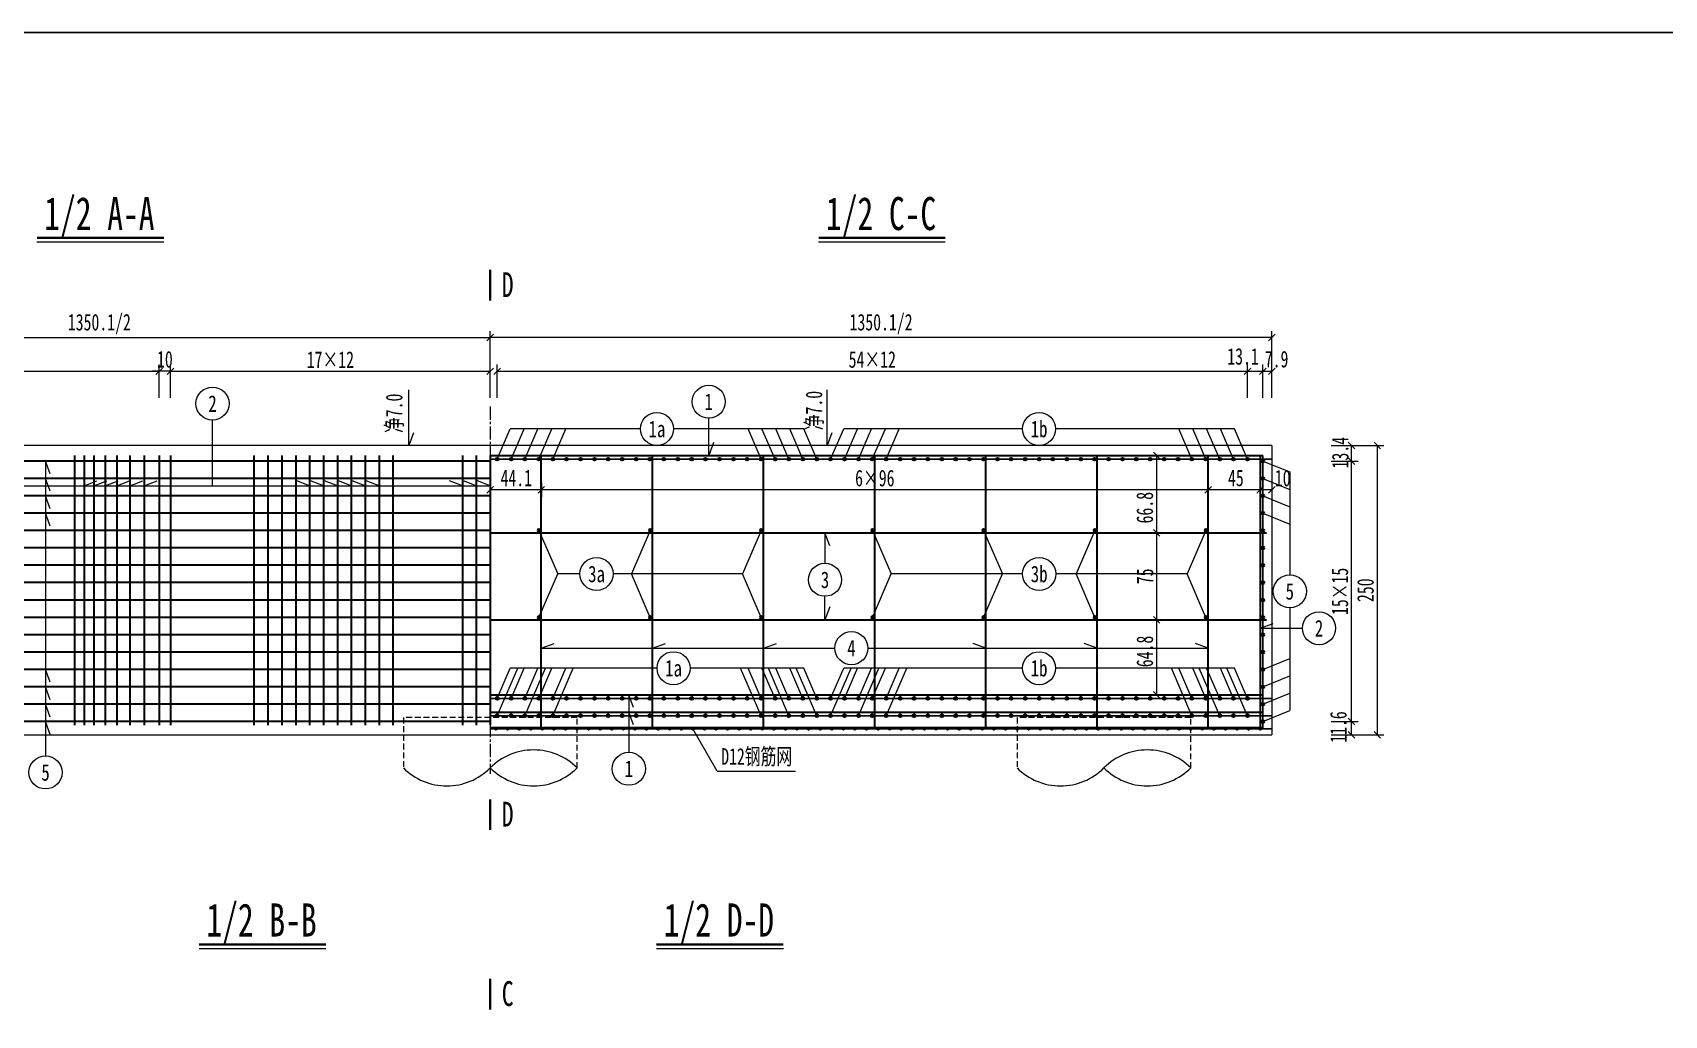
# Model space of a CAD drawing. Header units: millimetres. Extents: x 13990 to 22790, y 4334 to 8354.
# Drawn here: x 14695 to 16104, y 7505 to 8354 of the extents above; entities that cross this region are included whole.
import ezdxf
from ezdxf.enums import TextEntityAlignment as Align

# ---------------------------------------------------------------- set-up
doc = ezdxf.new("R2010")
doc.units = ezdxf.units.MM
doc.linetypes.add('CENTER2', pattern=[28.575, 19.05, -3.175, 3.175, -3.175])
doc.linetypes.add('DASHED', pattern=[0.75, 0.5, -0.25])
doc.layers.get('0').update_dxf_attribs({"lineweight": 15})
doc.layers.get('Defpoints').update_dxf_attribs({"color": 8})
for name, color, linetype, lineweight in [('中心线', 2, 'CENTER2', 15), ('尺寸标注', 4, 'Continuous', 13), ('文字', 7, 'Continuous', 15), ('文本', 7, 'Continuous', 15), ('标注', 4, 'Continuous', 13), ('标注线及字体', 2, 'Continuous', 15), ('粗线', 3, 'Continuous', 35), ('细实线', 4, 'Continuous', 15), ('虚线', 7, 'DASHED', 15), ('钢筋', 1, 'Continuous', 30)]:
    doc.layers.add(name, color=color, linetype=linetype, lineweight=lineweight)
doc.styles.add('111', font='仿宋_GB2312.TTF', dxfattribs={"width": 0.7})
doc.styles.add('BM_Dim', font='', dxfattribs={"width": 0.85})
doc.styles.add('FS', font='', dxfattribs={"width": 0.75})
doc.styles.get('BM_Dim').set_extended_font_data('仿宋_GB2312')
doc.styles.get('FS').set_extended_font_data('仿宋_GB2312')
doc.dimstyles.new('200', dxfattribs={"dimscale": 0, "dimtxt": 2.5, "dimasz": 1, "dimexe": 1, "dimexo": 1, "dimgap": 0.6, "dimtad": 1, "dimdec": 1, "dimdsep": 46, "dimtxsty": '111', "dimblk": 'OBLIQUE', "dimcen": 0, "dimclrd": 4, "dimclre": 4, "dimclrt": 4, "dimadec": 1, "dimazin": 2, "dimtfac": 1, "dimtdec": 0, "dimtix": 1, "dimtmove": 2, "dimatfit": 3, "dimfxl": 4, "dimfxlon": 1, "dimtolj": 1, "dimlwd": -1, "dimlwe": -1, "dimarcsym": 0})

# ---------------------------------------------------------------- blocks, each defined once
blk = doc.blocks.new('DJ 22')
at = {"layer": '钢筋'}
h = blk.add_hatch(color=256, dxfattribs=at)
h.dxf.hatch_style = 1
h.paths.add_polyline_path([(1.3, 0, 1), (-1.3, 0, 1)])
blk.add_circle((0, 0), 1.25, dxfattribs=at)
blk = doc.blocks.new('*U101')
at = {"xscale": -0.6000000000000001, "yscale": 0.6000000000000001, "zscale": 0.6000000000000001, "rotation": 180}
blk.add_blockref('DJ 22', (0, 0), dxfattribs=at)
blk = doc.blocks.new('*U100')
at = {"color": 0, "linetype": 'ByBlock', "lineweight": -2, "transparency": 16777216}
for p in [(0, 0), (10, 0), (20, 0), (30, 0), (40, 0), (50, 0), (60, 0), (70, 0), (80, 0), (90, 0), (100, 0), (110, 0), (120, 0), (130, 0), (140, 0), (150, 0), (160, 0), (170, 0), (180, 0), (190, 0), (200, 0), (210, 0), (220, 0), (230, 0), (240, 0), (250, 0), (260, 0), (270, 0), (280, 0), (290, 0), (300, 0), (310, 0), (320, 0), (330, 0), (340, 0), (350, 0), (360, 0), (370, 0), (380, 0), (390, 0), (400, 0), (410, 0), (420, 0), (430, 0), (440, 0), (450, 0), (460, 0), (470, 0), (480, 0), (490, 0), (500, 0), (510, 0), (520, 0), (530, 0), (540, 0), (550, 0), (560, 0), (570, 0), (580, 0), (590, 0), (600, 0), (610, 0), (620, 0), (630, 0), (640, 0), (650, 0), (660, 0)]:
    blk.add_blockref('*U101', p, dxfattribs=at)
blk = doc.blocks.new('_Oblique')
at = {"color": 0, "linetype": 'ByBlock', "lineweight": -2}
blk.add_line((-0.5, -0.5), (0.5, 0.5), dxfattribs=at)
blk = doc.blocks.new('*D104')
at = {"color": 4}
for p, q in [((15679.7, 7988.5), (15659.8, 7988.5)), ((15665.5, 7988.5), (15665.5, 7921.6)), ((15679.7, 7921.6), (15659.8, 7921.6))]:
    blk.add_line(p, q, dxfattribs=at)
at = {"layer": 'Defpoints', "color": 0}
for p in [(15685.4, 7988.5), (15665.5, 7921.6), (15685.4, 7921.6)]:
    blk.add_point(p, dxfattribs=at)
at = {"color": 4, "xscale": 5.714285714285715, "yscale": 5.714285714285715, "zscale": 5.714285714285715}
for p, rotation in [((15665.5, 7988.5), 90), ((15665.5, 7921.6), 270)]:
    blk.add_blockref('_Oblique', p, dxfattribs=dict(at, rotation=rotation))
at = {"color": 4, "insert": (15655.3, 7943.4), "char_height": 14.29, "attachment_point": 5, "rotation": 90, "style": '111'}
blk.add_mtext('\\A1;66.8', dxfattribs=at)
blk = doc.blocks.new('*D105')
at = {"color": 4}
for p, q in [((15679.7, 7921.6), (15659.8, 7921.6)), ((15665.5, 7921.6), (15665.5, 7846.6)), ((15679.7, 7846.6), (15659.8, 7846.6))]:
    blk.add_line(p, q, dxfattribs=at)
at = {"layer": 'Defpoints', "color": 0}
for p in [(15685.4, 7921.6), (15665.5, 7846.6), (15685.4, 7846.6)]:
    blk.add_point(p, dxfattribs=at)
at = {"color": 4, "xscale": 5.714285714285715, "yscale": 5.714285714285715, "zscale": 5.714285714285715}
for p, rotation in [((15665.5, 7921.6), 90), ((15665.5, 7846.6), 270)]:
    blk.add_blockref('_Oblique', p, dxfattribs=dict(at, rotation=rotation))
at = {"color": 4, "insert": (15655.5, 7884.1), "char_height": 14.29, "attachment_point": 5, "rotation": 90, "style": '111'}
blk.add_mtext('\\A1;75', dxfattribs=at)
blk = doc.blocks.new('*D106')
at = {"color": 4}
for p, q in [((15676.4, 7846.6), (15659.8, 7846.6)), ((15665.5, 7846.6), (15665.5, 7781.8)), ((15676.4, 7781.8), (15659.8, 7781.8))]:
    blk.add_line(p, q, dxfattribs=at)
at = {"layer": 'Defpoints', "color": 0}
for p in [(15682.1, 7846.6), (15665.5, 7781.8), (15682.1, 7781.8)]:
    blk.add_point(p, dxfattribs=at)
at = {"color": 4, "xscale": 5.714285714285715, "yscale": 5.714285714285715, "zscale": 5.714285714285715}
for p, rotation in [((15665.5, 7846.6), 90), ((15665.5, 7781.8), 270)]:
    blk.add_blockref('_Oblique', p, dxfattribs=dict(at, rotation=rotation))
at = {"color": 4, "insert": (15655.3, 7819.2), "char_height": 14.29, "attachment_point": 5, "rotation": 90, "style": '111'}
blk.add_mtext('\\A1;64.8', dxfattribs=at)
blk = doc.blocks.new('*U103')
at = {"rotation": 180}
blk.add_blockref('DJ 22', (0, 0), dxfattribs=at)
blk = doc.blocks.new('*U102')
at = {"color": 0, "linetype": 'ByBlock', "lineweight": -2, "transparency": 16777216}
for p in [(0, 0), (12, 0), (24, 0), (36, 0), (48, 0), (60, 0), (72, 0), (84, 0), (96, 0), (108, 0), (120, 0), (132, 0), (144, 0), (156, 0), (168, 0), (180, 0), (192, 0), (204, 0), (216, 0), (228, 0), (240, 0), (252, 0), (264, 0), (276, 0), (288, 0), (300, 0), (312, 0), (324, 0), (336, 0), (348, 0), (360, 0), (372, 0), (384, 0), (396, 0), (408, 0), (420, 0), (432, 0), (444, 0), (456, 0), (468, 0), (480, 0), (492, 0), (504, 0), (516, 0), (528, 0), (540, 0), (552, 0), (564, 0), (576, 0), (588, 0), (600, 0), (612, 0), (624, 0), (636, 0), (648, 0)]:
    blk.add_blockref('*U103', p, dxfattribs=at)
blk = doc.blocks.new('*D108')
at = {"color": 4}
for p, q in [((14813.9, 8038.4), (14813.9, 8067)), ((14813.9, 8061.2), (15089.9, 8061.2)), ((15089.9, 8038.4), (15089.9, 8067))]:
    blk.add_line(p, q, dxfattribs=at)
at = {"layer": 'Defpoints', "color": 0}
for p in [(15089.9, 8061.2), (14813.9, 7993.7), (15089.9, 8002.3)]:
    blk.add_point(p, dxfattribs=at)
at = {"color": 4, "xscale": 5.714285714285715, "yscale": 5.714285714285715, "zscale": 5.714285714285715, "rotation": 180}
blk.add_blockref('_Oblique', (14813.9, 8061.2), dxfattribs=at)
at = {"color": 4, "xscale": 5.714285714285715, "yscale": 5.714285714285715, "zscale": 5.714285714285715}
blk.add_blockref('_Oblique', (15089.9, 8061.2), dxfattribs=at)
at = {"color": 4, "insert": (14951.9, 8071.3), "char_height": 14.29, "attachment_point": 5, "style": '111'}
blk.add_mtext('\\A1;17×12', dxfattribs=at)
blk = doc.blocks.new('*D109')
at = {"color": 4}
for p, q in [((14424.9, 8038.4), (14424.9, 8067)), ((14424.9, 8061.2), (14804, 8061.2)), ((14804, 8038.4), (14804, 8067))]:
    blk.add_line(p, q, dxfattribs=at)
at = {"layer": 'Defpoints', "color": 0}
for p in [(14804, 8061.2), (14424.9, 7993.7), (14804, 7996.2)]:
    blk.add_point(p, dxfattribs=at)
at = {"color": 4, "xscale": 5.714285714285715, "yscale": 5.714285714285715, "zscale": 5.714285714285715, "rotation": 180}
blk.add_blockref('_Oblique', (14424.9, 8061.2), dxfattribs=at)
at = {"color": 4, "xscale": 5.714285714285715, "yscale": 5.714285714285715, "zscale": 5.714285714285715}
blk.add_blockref('_Oblique', (14804, 8061.2), dxfattribs=at)
at = {"color": 4, "insert": (14614.4, 8074.3), "char_height": 14.286, "attachment_point": 5, "style": '111'}
blk.add_mtext('\\A1;379.1(均布45根)', dxfattribs=at)
blk = doc.blocks.new('*D110')
at = {"color": 4}
for p, q in [((14804, 8061.2), (14798.2, 8061.2)), ((14804, 8038.4), (14804, 8067)), ((14813.9, 8061.2), (14804, 8061.2)), ((14813.9, 8038.4), (14813.9, 8067)), ((14813.9, 8061.2), (14819.7, 8061.2))]:
    blk.add_line(p, q, dxfattribs=at)
at = {"layer": 'Defpoints', "color": 0}
for p in [(14804, 8061.2), (14804, 7993.7), (14813.9, 7993.7)]:
    blk.add_point(p, dxfattribs=at)
at = {"color": 4, "xscale": 5.714285714285715, "yscale": 5.714285714285715, "zscale": 5.714285714285715}
blk.add_blockref('_Oblique', (14804, 8061.2), dxfattribs=at)
at = {"color": 4, "xscale": 5.714285714285715, "yscale": 5.714285714285715, "zscale": 5.714285714285715, "rotation": 180}
blk.add_blockref('_Oblique', (14813.9, 8061.2), dxfattribs=at)
at = {"color": 4, "insert": (14809, 8071.5), "char_height": 14.29, "attachment_point": 5, "style": '111'}
blk.add_mtext('\\A1;10', dxfattribs=at)
blk = doc.blocks.new('*D115')
at = {"color": 4}
for p, q in [((14414.9, 8067.4), (14414.9, 8096)), ((14414.9, 8090.3), (15089.9, 8090.3)), ((15089.9, 8067.4), (15089.9, 8096))]:
    blk.add_line(p, q, dxfattribs=at)
at = {"layer": 'Defpoints', "color": 0}
for p in [(15089.9, 8090.3), (14414.9, 8002.3), (15089.9, 8002.3)]:
    blk.add_point(p, dxfattribs=at)
at = {"color": 4, "xscale": 5.714285714285715, "yscale": 5.714285714285715, "zscale": 5.714285714285715, "rotation": 180}
blk.add_blockref('_Oblique', (14414.9, 8090.3), dxfattribs=at)
at = {"color": 4, "xscale": 5.714285714285715, "yscale": 5.714285714285715, "zscale": 5.714285714285715}
blk.add_blockref('_Oblique', (15089.9, 8090.3), dxfattribs=at)
at = {"color": 4, "insert": (14752.4, 8101.9), "char_height": 14.286, "attachment_point": 5, "style": '111'}
blk.add_mtext('\\A1;1350.1/2', dxfattribs=at)
blk = doc.blocks.new('*D116')
at = {"color": 4}
for p, q in [((15816.2, 7997.1), (15839.6, 7997.1)), ((15833.8, 7983.6), (15833.8, 7997.1)), ((15816.2, 7983.6), (15839.6, 7983.6))]:
    blk.add_line(p, q, dxfattribs=at)
at = {"layer": 'Defpoints', "color": 0}
for p in [(15810.5, 7997.1), (15833.8, 7997.1), (15810.5, 7983.6)]:
    blk.add_point(p, dxfattribs=at)
at = {"color": 4, "xscale": 5.714285714285715, "yscale": 5.714285714285715, "zscale": 5.714285714285715}
for p, rotation in [((15833.8, 7997.1), 90), ((15833.8, 7983.6), 270)]:
    blk.add_blockref('_Oblique', p, dxfattribs=dict(at, rotation=rotation))
at = {"color": 4, "insert": (15824.1, 7990.9), "char_height": 14.29, "attachment_point": 5, "rotation": 90, "style": '111'}
blk.add_mtext('\\A1;13.4', dxfattribs=at)
blk = doc.blocks.new('*D117')
at = {"color": 4}
for p, q in [((15816.2, 7983.6), (15839.6, 7983.6)), ((15833.8, 7758.6), (15833.8, 7983.6)), ((15816.2, 7758.6), (15839.6, 7758.6))]:
    blk.add_line(p, q, dxfattribs=at)
at = {"layer": 'Defpoints', "color": 0}
for p in [(15810.5, 7983.6), (15833.8, 7983.6), (15810.5, 7758.6)]:
    blk.add_point(p, dxfattribs=at)
at = {"color": 4, "xscale": 5.714285714285715, "yscale": 5.714285714285715, "zscale": 5.714285714285715}
for p, rotation in [((15833.8, 7983.6), 90), ((15833.8, 7758.6), 270)]:
    blk.add_blockref('_Oblique', p, dxfattribs=dict(at, rotation=rotation))
at = {"color": 4, "insert": (15823.8, 7871.1), "char_height": 14.29, "attachment_point": 5, "rotation": 90, "style": '111'}
blk.add_mtext('\\A1;15×15', dxfattribs=at)
blk = doc.blocks.new('*D118')
at = {"color": 4}
for p, q in [((15816.2, 7758.6), (15839.6, 7758.6)), ((15833.8, 7747.1), (15833.8, 7758.6)), ((15816.2, 7747.1), (15839.6, 7747.1))]:
    blk.add_line(p, q, dxfattribs=at)
at = {"layer": 'Defpoints', "color": 0}
for p in [(15810.5, 7758.6), (15833.8, 7758.6), (15810.5, 7747.1)]:
    blk.add_point(p, dxfattribs=at)
at = {"color": 4, "xscale": 5.714285714285715, "yscale": 5.714285714285715, "zscale": 5.714285714285715}
for p, rotation in [((15833.8, 7758.6), 90), ((15833.8, 7747.1), 270)]:
    blk.add_blockref('_Oblique', p, dxfattribs=dict(at, rotation=rotation))
at = {"color": 4, "insert": (15822.5, 7753.9), "char_height": 14.29, "attachment_point": 5, "rotation": 90, "style": '111'}
blk.add_mtext('\\A1;11.6', dxfattribs=at)
blk = doc.blocks.new('*D119')
at = {"color": 4}
for p, q in [((15833.2, 7997.1), (15861.8, 7997.1)), ((15856.1, 7747.1), (15856.1, 7997.1)), ((15833.2, 7747.1), (15861.8, 7747.1))]:
    blk.add_line(p, q, dxfattribs=at)
at = {"layer": 'Defpoints', "color": 0}
for p in [(15819.8, 7997.1), (15856.1, 7997.1), (15819.8, 7747.1)]:
    blk.add_point(p, dxfattribs=at)
at = {"color": 4, "xscale": 5.714285714285715, "yscale": 5.714285714285715, "zscale": 5.714285714285715}
for p, rotation in [((15856.1, 7997.1), 90), ((15856.1, 7747.1), 270)]:
    blk.add_blockref('_Oblique', p, dxfattribs=dict(at, rotation=rotation))
at = {"color": 4, "insert": (15845.9, 7872.1), "char_height": 14.29, "attachment_point": 5, "rotation": 90, "style": '111'}
blk.add_mtext('\\A1;250', dxfattribs=at)
blk = doc.blocks.new('*D120')
at = {"color": 4}
for p, q in [((15755, 7963.6), (15755, 7952.9)), ((15765, 7963.6), (15765, 7952.9)), ((15765, 7958.7), (15755, 7958.7))]:
    blk.add_line(p, q, dxfattribs=at)
at = {"layer": 'Defpoints', "color": 0}
for p in [(15755, 7969.3), (15765, 7969.3), (15755, 7958.7)]:
    blk.add_point(p, dxfattribs=at)
at = {"color": 4, "xscale": 5.714285714285715, "yscale": 5.714285714285715, "zscale": 5.714285714285715, "rotation": 180}
blk.add_blockref('_Oblique', (15755, 7958.7), dxfattribs=at)
at = {"color": 4, "xscale": 5.714285714285715, "yscale": 5.714285714285715, "zscale": 5.714285714285715}
blk.add_blockref('_Oblique', (15765, 7958.7), dxfattribs=at)
at = {"color": 4, "insert": (15774.4, 7968.9), "char_height": 14.29, "attachment_point": 5, "style": '111'}
blk.add_mtext('\\A1;10', dxfattribs=at)
blk = doc.blocks.new('*D121')
at = {"color": 4}
for p, q in [((15089.9, 7972.2), (15089.9, 7952.9)), ((15134.1, 7963.6), (15134.1, 7952.9)), ((15134.1, 7958.7), (15089.9, 7958.7))]:
    blk.add_line(p, q, dxfattribs=at)
at = {"layer": 'Defpoints', "color": 0}
for p in [(15089.9, 7977.9), (15134.1, 7969.3), (15089.9, 7958.7)]:
    blk.add_point(p, dxfattribs=at)
at = {"color": 4, "xscale": 5.714285714285715, "yscale": 5.714285714285715, "zscale": 5.714285714285715, "rotation": 180}
blk.add_blockref('_Oblique', (15089.9, 7958.7), dxfattribs=at)
at = {"color": 4, "xscale": 5.714285714285715, "yscale": 5.714285714285715, "zscale": 5.714285714285715}
blk.add_blockref('_Oblique', (15134.1, 7958.7), dxfattribs=at)
at = {"color": 4, "insert": (15112.5, 7969), "char_height": 14.29, "attachment_point": 5, "style": '111'}
blk.add_mtext('\\A1;44.1', dxfattribs=at)
blk = doc.blocks.new('*D122')
at = {"color": 4}
for p, q in [((15095.9, 8038.4), (15095.9, 8067)), ((15095.9, 8061.2), (15743.9, 8061.2)), ((15743.9, 8038.4), (15743.9, 8067))]:
    blk.add_line(p, q, dxfattribs=at)
at = {"layer": 'Defpoints', "color": 0}
for p in [(15743.9, 8061.2), (15095.9, 7985.3), (15743.9, 7985.3)]:
    blk.add_point(p, dxfattribs=at)
at = {"color": 4, "xscale": 5.714285714285715, "yscale": 5.714285714285715, "zscale": 5.714285714285715, "rotation": 180}
blk.add_blockref('_Oblique', (15095.9, 8061.2), dxfattribs=at)
at = {"color": 4, "xscale": 5.714285714285715, "yscale": 5.714285714285715, "zscale": 5.714285714285715}
blk.add_blockref('_Oblique', (15743.9, 8061.2), dxfattribs=at)
at = {"color": 4, "insert": (15419.9, 8071.3), "char_height": 14.29, "attachment_point": 5, "style": '111'}
blk.add_mtext('\\A1;54×12', dxfattribs=at)
blk = doc.blocks.new('*D123')
at = {"color": 4}
for p, q in [((15089.9, 8067.4), (15089.9, 8096)), ((15765, 8090.3), (15089.9, 8090.3)), ((15765, 8067.4), (15765, 8096))]:
    blk.add_line(p, q, dxfattribs=at)
at = {"layer": 'Defpoints', "color": 0}
for p in [(15089.9, 8090.3), (15089.9, 7997.1), (15765, 7997.1)]:
    blk.add_point(p, dxfattribs=at)
at = {"color": 4, "xscale": 5.714285714285715, "yscale": 5.714285714285715, "zscale": 5.714285714285715, "rotation": 180}
blk.add_blockref('_Oblique', (15089.9, 8090.3), dxfattribs=at)
at = {"color": 4, "xscale": 5.714285714285715, "yscale": 5.714285714285715, "zscale": 5.714285714285715}
blk.add_blockref('_Oblique', (15765, 8090.3), dxfattribs=at)
at = {"color": 4, "insert": (15427.5, 8101.9), "char_height": 14.286, "attachment_point": 5, "style": '111'}
blk.add_mtext('\\A1;1350.1/2', dxfattribs=at)
blk = doc.blocks.new('*D124')
at = {"color": 4}
for p, q in [((15743.9, 8038.4), (15743.9, 8067)), ((15743.9, 8061.2), (15757.1, 8061.2)), ((15757.1, 8038.4), (15757.1, 8067))]:
    blk.add_line(p, q, dxfattribs=at)
at = {"layer": 'Defpoints', "color": 0}
for p in [(15757.1, 8061.2), (15743.9, 7985.3), (15757.1, 7983.6)]:
    blk.add_point(p, dxfattribs=at)
at = {"color": 4, "xscale": 5.714285714285715, "yscale": 5.714285714285715, "zscale": 5.714285714285715, "rotation": 180}
blk.add_blockref('_Oblique', (15743.9, 8061.2), dxfattribs=at)
at = {"color": 4, "xscale": 5.714285714285715, "yscale": 5.714285714285715, "zscale": 5.714285714285715}
blk.add_blockref('_Oblique', (15757.1, 8061.2), dxfattribs=at)
at = {"color": 4, "insert": (15740.1, 8074), "char_height": 14.29, "attachment_point": 5, "style": '111'}
blk.add_mtext('\\A1;13.1', dxfattribs=at)
blk = doc.blocks.new('*D125')
at = {"color": 4}
for p, q in [((15757.1, 8038.4), (15757.1, 8067)), ((15757.1, 8061.2), (15765, 8061.2)), ((15765, 8038.4), (15765, 8067))]:
    blk.add_line(p, q, dxfattribs=at)
at = {"layer": 'Defpoints', "color": 0}
for p in [(15765, 8061.2), (15757.1, 7987.8), (15765, 7985.3)]:
    blk.add_point(p, dxfattribs=at)
at = {"color": 4, "xscale": 5.714285714285715, "yscale": 5.714285714285715, "zscale": 5.714285714285715, "rotation": 180}
blk.add_blockref('_Oblique', (15757.1, 8061.2), dxfattribs=at)
at = {"color": 4, "xscale": 5.714285714285715, "yscale": 5.714285714285715, "zscale": 5.714285714285715}
blk.add_blockref('_Oblique', (15765, 8061.2), dxfattribs=at)
at = {"color": 4, "insert": (15769.1, 8071.6), "char_height": 14.29, "attachment_point": 5, "style": '111'}
blk.add_mtext('\\A1;7.9', dxfattribs=at)
blk = doc.blocks.new('*D126')
at = {"color": 4}
for p, q in [((15134.1, 7965), (15134.1, 7952.9)), ((15710.1, 7970.4), (15710.1, 7952.9)), ((15710.1, 7958.7), (15134.1, 7958.7))]:
    blk.add_line(p, q, dxfattribs=at)
at = {"layer": 'Defpoints', "color": 0}
for p in [(15710.1, 7976.2), (15134.1, 7970.7), (15134.1, 7958.7)]:
    blk.add_point(p, dxfattribs=at)
at = {"color": 4, "xscale": 5.714285714285715, "yscale": 5.714285714285715, "zscale": 5.714285714285715, "rotation": 180}
blk.add_blockref('_Oblique', (15134.1, 7958.7), dxfattribs=at)
at = {"color": 4, "xscale": 5.714285714285715, "yscale": 5.714285714285715, "zscale": 5.714285714285715}
blk.add_blockref('_Oblique', (15710.1, 7958.7), dxfattribs=at)
at = {"color": 4, "insert": (15422.1, 7968.9), "char_height": 14.29, "attachment_point": 5, "style": '111'}
blk.add_mtext('\\A1;6×96', dxfattribs=at)
blk = doc.blocks.new('*D127')
at = {"color": 4}
for p, q in [((15710.1, 7970.4), (15710.1, 7952.9)), ((15755, 7964), (15755, 7952.9)), ((15755, 7958.7), (15710.1, 7958.7))]:
    blk.add_line(p, q, dxfattribs=at)
at = {"layer": 'Defpoints', "color": 0}
for p in [(15710.1, 7976.2), (15755, 7969.7), (15710.1, 7958.7)]:
    blk.add_point(p, dxfattribs=at)
at = {"color": 4, "xscale": 5.714285714285715, "yscale": 5.714285714285715, "zscale": 5.714285714285715, "rotation": 180}
blk.add_blockref('_Oblique', (15710.1, 7958.7), dxfattribs=at)
at = {"color": 4, "xscale": 5.714285714285715, "yscale": 5.714285714285715, "zscale": 5.714285714285715}
blk.add_blockref('_Oblique', (15755, 7958.7), dxfattribs=at)
at = {"color": 4, "insert": (15733.9, 7969), "char_height": 14.29, "attachment_point": 5, "style": '111'}
blk.add_mtext('\\A1;45', dxfattribs=at)
blk = doc.blocks.new('*U129')
at = {"rotation": 180}
blk.add_blockref('DJ 22', (0, 0), dxfattribs=at)
blk = doc.blocks.new('*U128')
at = {"color": 0, "linetype": 'ByBlock', "lineweight": -2, "transparency": 16777216}
for p in [(0, 0), (12, 0), (24, 0), (36, 0), (48, 0), (60, 0), (72, 0), (84, 0), (96, 0), (108, 0), (120, 0), (132, 0), (144, 0), (156, 0), (168, 0), (180, 0), (192, 0), (204, 0), (216, 0), (228, 0), (240, 0), (252, 0), (264, 0), (276, 0), (288, 0), (300, 0), (312, 0), (324, 0), (336, 0), (348, 0), (360, 0), (372, 0), (384, 0), (396, 0), (408, 0), (420, 0), (432, 0), (444, 0), (456, 0), (468, 0), (480, 0), (492, 0), (504, 0), (516, 0), (528, 0), (540, 0), (552, 0), (564, 0), (576, 0), (588, 0), (600, 0), (612, 0), (624, 0), (636, 0), (648, 0)]:
    blk.add_blockref('*U129', p, dxfattribs=at)
blk = doc.blocks.new('*U131')
at = {"rotation": 180}
blk.add_blockref('DJ 22', (0, 0), dxfattribs=at)
blk = doc.blocks.new('*U130')
at = {"color": 0, "linetype": 'ByBlock', "lineweight": -2, "transparency": 16777216}
for p in [(0, 0), (12, 0), (24, 0), (36, 0), (48, 0), (60, 0), (72, 0), (84, 0), (96, 0), (108, 0), (120, 0), (132, 0), (144, 0), (156, 0), (168, 0), (180, 0), (192, 0), (204, 0), (216, 0), (228, 0), (240, 0), (252, 0), (264, 0), (276, 0), (288, 0), (300, 0), (312, 0), (324, 0), (336, 0), (348, 0), (360, 0), (372, 0), (384, 0), (396, 0), (408, 0), (420, 0), (432, 0), (444, 0), (456, 0), (468, 0), (480, 0), (492, 0), (504, 0), (516, 0), (528, 0), (540, 0), (552, 0), (564, 0), (576, 0), (588, 0), (600, 0), (612, 0), (624, 0), (636, 0), (648, 0)]:
    blk.add_blockref('*U131', p, dxfattribs=at)

msp = doc.modelspace()

# ---------------------------------------------------------------- linework, layer by layer
at = {"color": 4}
for p, q in [((14698.46, 8172.95), (14808.1, 8172.95)), ((15373.52, 8172.95), (15482.94, 8172.95)), ((14838.49, 7562.71), (14948.13, 7562.71)), ((15233.49, 7562.71), (15343.13, 7562.71))]:
    msp.add_line(p, q, dxfattribs=at)
at = {"color": 6, "const_width": 2.06}
for points in [[(14698.46, 8176.38), (14808.1, 8176.38)], [(15373.52, 8176.38), (15482.94, 8176.38)], [(14838.49, 7566.14), (14948.13, 7566.14)], [(15233.49, 7566.14), (15343.13, 7566.14)]]:
    msp.add_lwpolyline(points, dxfattribs=at)
at = {"layer": 'Defpoints'}
for p, q in [((15089.94, 7985.32), (15765, 7985.32)), ((15757.08, 7988.48), (15757.08, 7752.26)), ((15089.94, 7778.64), (15765, 7778.64)), ((15089.94, 7763.64), (15765, 7763.64)), ((15089.94, 7752.26), (15765, 7752.26))]:
    msp.add_line(p, q, dxfattribs=at)
msp.add_lwpolyline([(13989.94, 8353.76), (16189.94, 8353.76), (16189.94, 6892.05), (13989.94, 6892.05)], close=True, dxfattribs=at)
at = {"layer": '中心线', "ltscale": 0.6}
msp.add_line((15089.94, 8030.79), (15089.94, 7713.41), dxfattribs=at)
at = {"layer": '尺寸标注'}
for centre in [(14850.13, 8033.31), (15278.65, 8034.93), (15233.94, 8011.4), (15563.94, 8011.4), (15181.77, 7886.14), (15379.07, 7881.11), (15564.07, 7886.14), (15780.5, 7871.14), (15805.73, 7839.25), (15401.85, 7822.02), (15248.29, 7804.72), (15563.94, 7804.72), (14705.92, 7714.7), (15209.64, 7717.86)]:
    msp.add_circle(centre, 14.29, dxfattribs=at)
at = {"layer": '标注'}
for p, q in [((15019.56, 7997.06), (15019.56, 8045.09)), ((15380.81, 7997.06), (15380.81, 8045.09)), ((14850.13, 7962.36), (14850.13, 8019.03)), ((15278.65, 7988.48), (15278.65, 8020.64)), ((15023.67, 8008.17), (15019.56, 7997.06)), ((15384.92, 8008.17), (15380.81, 7997.06)), ((15282.75, 7999.59), (15278.65, 7988.48)), ((14705.92, 7983.64), (14705.92, 7728.98)), ((14710.03, 7972.53), (14705.92, 7983.64)), ((14424.86, 7962.36), (15089.94, 7962.36)), ((14710.03, 7957.53), (14705.92, 7968.64)), ((14739.21, 7962.36), (14750.32, 7966.47)), ((14747.61, 7962.36), (14758.72, 7966.47)), ((14757.55, 7962.36), (14768.66, 7966.47)), ((14767.45, 7962.36), (14778.56, 7966.47)), ((14778.79, 7962.36), (14789.9, 7966.47)), ((14791.12, 7962.36), (14802.23, 7966.47)), ((14933.94, 7962.36), (14922.83, 7966.47)), ((14945.94, 7962.36), (14934.83, 7966.47)), ((14957.94, 7962.36), (14946.83, 7966.47)), ((14969.94, 7962.36), (14958.83, 7966.47)), ((14981.94, 7962.36), (14970.83, 7966.47)), ((14993.94, 7962.36), (14982.83, 7966.47)), ((15065.94, 7962.36), (15054.83, 7966.47)), ((15077.94, 7962.36), (15066.83, 7966.47)), ((15089.94, 7962.36), (15078.83, 7966.47)), ((14710.03, 7942.53), (14705.92, 7953.64)), ((14710.03, 7927.53), (14705.92, 7938.64)), ((15383.18, 7910.52), (15379.07, 7921.63)), ((15379.07, 7921.58), (15379.07, 7895.39)), ((15379.07, 7846.63), (15379.07, 7866.82)), ((15383.18, 7857.75), (15379.07, 7846.63)), ((15755.03, 7839.25), (15766.14, 7843.36)), ((15755.03, 7839.25), (15791.45, 7839.25)), ((15134.08, 7822.02), (15145.19, 7826.13)), ((15134.08, 7822.02), (15387.57, 7822.02)), ((15230.08, 7822.02), (15241.19, 7826.13)), ((15326.08, 7822.02), (15337.19, 7826.13)), ((15416.14, 7822.02), (15710.08, 7822.02)), ((15518.08, 7822.02), (15506.96, 7826.13)), ((15614.08, 7822.02), (15602.96, 7826.13)), ((15710.08, 7822.02), (15698.96, 7826.13)), ((14710.03, 7792.53), (14705.92, 7803.64)), ((14710.03, 7777.53), (14705.92, 7788.64)), ((15209.64, 7781.8), (15209.64, 7732.14)), ((15213.75, 7770.69), (15209.64, 7781.8)), ((14710.03, 7762.53), (14705.92, 7773.64)), ((15213.75, 7755.69), (15209.64, 7766.8)), ((14710.03, 7747.53), (14705.92, 7758.64))]:
    msp.add_line(p, q, dxfattribs=at)
at = {"layer": '粗线'}
for p, q in [((15089.94, 8148.72), (15089.94, 8122.4)), ((15089.94, 7691.32), (15089.94, 7664.99)), ((15089.94, 7536.31), (15089.94, 7509.98))]:
    msp.add_line(p, q, dxfattribs=at)
at = {"layer": '细实线'}
for p, q in [((15095.94, 7985.32), (15107.22, 8011.4)), ((15219.66, 8011.4), (15107.22, 8011.4)), ((15107.94, 7985.32), (15119.22, 8011.4)), ((15119.94, 7985.32), (15131.22, 8011.4)), ((15131.94, 7985.32), (15143.22, 8011.4)), ((15143.94, 7985.32), (15155.22, 8011.4)), ((15360.67, 8011.4), (15248.23, 8011.4)), ((15323.94, 7985.32), (15312.67, 8011.4)), ((15335.94, 7985.32), (15324.67, 8011.4)), ((15347.94, 7985.32), (15336.67, 8011.4)), ((15359.94, 7985.32), (15348.67, 8011.4)), ((15371.94, 7985.32), (15360.67, 8011.4)), ((15383.94, 7985.32), (15395.21, 8011.4)), ((15549.66, 8011.4), (15395.21, 8011.4)), ((15395.94, 7985.32), (15407.21, 8011.4)), ((15407.94, 7985.32), (15419.21, 8011.4)), ((15419.94, 7985.32), (15431.21, 8011.4)), ((15431.94, 7985.32), (15443.21, 8011.4)), ((15732.67, 8011.4), (15578.23, 8011.4)), ((15695.94, 7985.32), (15684.67, 8011.4)), ((15707.94, 7985.32), (15696.67, 8011.4)), ((15719.94, 7985.32), (15708.67, 8011.4)), ((15731.94, 7985.32), (15720.67, 8011.4)), ((15743.94, 7985.32), (15732.67, 8011.4)), ((15765, 7997.06), (14414.88, 7997.06)), ((15765, 7997.06), (15765, 7747.06)), ((15757.08, 7983.64), (15780.5, 7974.23)), ((15757.08, 7968.64), (15780.5, 7959.23)), ((15780.5, 7974.23), (15780.5, 7885.43)), ((15757.08, 7953.64), (15780.5, 7944.23)), ((15757.08, 7938.64), (15780.5, 7929.23)), ((15132.07, 7923.64), (15148.28, 7886.14)), ((15228.07, 7923.64), (15211.86, 7886.14)), ((15324.07, 7923.64), (15307.86, 7886.14)), ((15420.07, 7923.64), (15436.28, 7886.14)), ((15516.07, 7923.64), (15532.28, 7886.14)), ((15612.07, 7923.64), (15595.86, 7886.14)), ((15708.07, 7923.64), (15691.86, 7886.14)), ((15132.07, 7848.64), (15148.28, 7886.14)), ((15167.49, 7886.14), (15148.28, 7886.14)), ((15307.86, 7886.14), (15196.06, 7886.14)), ((15228.07, 7848.64), (15211.86, 7886.14)), ((15324.07, 7848.64), (15307.86, 7886.14)), ((15420.07, 7848.64), (15436.28, 7886.14)), ((15549.78, 7886.14), (15436.28, 7886.14)), ((15516.07, 7848.64), (15532.28, 7886.14)), ((15691.86, 7886.14), (15578.35, 7886.14)), ((15612.07, 7848.64), (15595.86, 7886.14)), ((15708.07, 7848.64), (15691.86, 7886.14)), ((15780.5, 7856.86), (15780.5, 7768.06)), ((15757.08, 7803.64), (15780.5, 7813.06)), ((15095.94, 7778.64), (15107.21, 7804.72)), ((15095.94, 7763.64), (15113.7, 7804.72)), ((15234, 7804.72), (15107.21, 7804.72)), ((15107.94, 7778.64), (15119.21, 7804.72)), ((15119.94, 7778.64), (15131.21, 7804.72)), ((15119.94, 7763.64), (15137.7, 7804.72)), ((15131.94, 7778.64), (15143.21, 7804.72)), ((15143.94, 7778.64), (15155.21, 7804.72)), ((15143.94, 7763.64), (15161.7, 7804.72)), ((15360.67, 7804.72), (15262.57, 7804.72)), ((15323.94, 7763.64), (15306.19, 7804.72)), ((15323.94, 7778.64), (15312.67, 7804.72)), ((15335.94, 7778.64), (15324.67, 7804.72)), ((15347.94, 7763.64), (15330.19, 7804.72)), ((15347.94, 7778.64), (15336.67, 7804.72)), ((15359.94, 7778.64), (15348.67, 7804.72)), ((15371.94, 7763.64), (15354.19, 7804.72)), ((15371.94, 7778.64), (15360.67, 7804.72)), ((15383.94, 7778.64), (15395.21, 7804.72)), ((15383.94, 7763.64), (15401.7, 7804.72)), ((15549.66, 7804.72), (15395.21, 7804.72)), ((15395.94, 7778.64), (15407.21, 7804.72)), ((15407.94, 7778.64), (15419.21, 7804.72)), ((15407.94, 7763.64), (15425.7, 7804.72)), ((15419.94, 7778.64), (15431.21, 7804.72)), ((15431.94, 7778.64), (15443.21, 7804.72)), ((15431.94, 7763.64), (15449.7, 7804.72)), ((15732.67, 7804.72), (15578.23, 7804.72)), ((15695.94, 7763.64), (15678.19, 7804.72)), ((15695.94, 7778.64), (15684.67, 7804.72)), ((15707.94, 7778.64), (15696.67, 7804.72)), ((15719.94, 7763.64), (15702.19, 7804.72)), ((15719.94, 7778.64), (15708.67, 7804.72)), ((15731.94, 7778.64), (15720.67, 7804.72)), ((15743.94, 7763.64), (15726.19, 7804.72)), ((15743.94, 7778.64), (15732.67, 7804.72)), ((15757.08, 7788.64), (15780.5, 7798.06)), ((15757.08, 7773.64), (15780.5, 7783.06)), ((15757.08, 7758.64), (15780.5, 7768.06)), ((15285.86, 7715.79), (15264.94, 7752.26)), ((14414.88, 7747.06), (15765, 7747.06)), ((15285.86, 7715.79), (15353.71, 7715.79))]:
    msp.add_line(p, q, dxfattribs=at)
for points in [[(15014.94, 7718.6, 0.4142136), (15089.94, 7718.6, 0.4142136), (15164.94, 7718.6, 0.4142136), (15089.94, 7718.6)], [(15544.94, 7718.6, 0.4142136), (15619.94, 7718.6, 0.4142136), (15694.94, 7718.6, 0.4142136), (15619.94, 7718.6)]]:
    msp.add_lwpolyline(points, format="xyb", dxfattribs=at)
at = {"layer": '虚线', "linetype": 'DASHED', "ltscale": 10}
for points in [[(15164.94, 7718.6), (15164.94, 7762.06), (15014.94, 7762.06), (15014.94, 7718.6)], [(15694.94, 7718.6), (15694.94, 7762.06), (15544.94, 7762.06), (15544.94, 7718.6)]]:
    msp.add_lwpolyline(points, dxfattribs=at)
at = {"layer": '钢筋'}
for p, q in [((15089.94, 7983.64), (14422.8, 7983.64)), ((14730.8, 7988.48), (14730.8, 7755.64)), ((14739.21, 7988.48), (14739.21, 7755.64)), ((14747.61, 7988.48), (14747.61, 7755.64)), ((14757.55, 7988.48), (14757.55, 7755.64)), ((14767.45, 7988.48), (14767.45, 7755.64)), ((14778.79, 7988.48), (14778.79, 7755.64)), ((14791.12, 7988.48), (14791.12, 7755.64)), ((14803.96, 7988.48), (14803.96, 7755.64)), ((14813.94, 7988.48), (14813.94, 7755.64)), ((14885.94, 7988.48), (14885.94, 7755.64)), ((14897.94, 7988.48), (14897.94, 7755.64)), ((14909.94, 7988.48), (14909.94, 7755.64)), ((14921.94, 7988.48), (14921.94, 7755.64)), ((14933.94, 7988.48), (14933.94, 7755.64)), ((14945.94, 7988.48), (14945.94, 7755.64)), ((14957.94, 7988.48), (14957.94, 7755.64)), ((14969.94, 7988.48), (14969.94, 7755.64)), ((14981.94, 7988.48), (14981.94, 7755.64)), ((14993.94, 7988.48), (14993.94, 7755.64)), ((15005.94, 7988.48), (15005.94, 7755.64)), ((15065.94, 7988.48), (15065.94, 7755.64)), ((15077.94, 7988.48), (15077.94, 7755.64)), ((15089.94, 7988.48), (15757.08, 7988.48)), ((15089.94, 7988.48), (15089.94, 7755.64)), ((15134.08, 7752.26), (15134.08, 7988.48)), ((15230.08, 7752.26), (15230.08, 7988.48)), ((15326.08, 7752.26), (15326.08, 7988.48)), ((15422.08, 7752.26), (15422.08, 7988.48)), ((15518.08, 7752.26), (15518.08, 7988.48)), ((15614.08, 7752.26), (15614.08, 7988.48)), ((15710.08, 7752.26), (15710.08, 7988.48)), ((15755.03, 7988.48), (15755.03, 7752.26)), ((15089.94, 7968.64), (14422.8, 7968.64)), ((15089.94, 7953.64), (14422.8, 7953.64)), ((15089.94, 7938.64), (14422.8, 7938.64)), ((15089.94, 7923.64), (14422.8, 7923.64)), ((15089.94, 7921.63), (15760.37, 7921.63)), ((15089.94, 7908.64), (14422.8, 7908.64)), ((15089.94, 7893.64), (14422.8, 7893.64)), ((15089.94, 7878.64), (14422.8, 7878.64)), ((15089.94, 7863.64), (14422.8, 7863.64)), ((15089.94, 7848.64), (14422.8, 7848.64)), ((15089.94, 7846.63), (15760.37, 7846.63)), ((15089.94, 7833.64), (14422.8, 7833.64)), ((15089.94, 7818.64), (14422.8, 7818.64)), ((15089.94, 7803.64), (14422.8, 7803.64)), ((15089.94, 7788.64), (14422.8, 7788.64)), ((15089.94, 7781.8), (15757.08, 7781.8)), ((15089.94, 7773.64), (14422.8, 7773.64)), ((15089.94, 7766.8), (15757.08, 7766.8)), ((15089.94, 7758.64), (14422.8, 7758.64)), ((15089.94, 7753.65), (15757.08, 7753.65))]:
    msp.add_line(p, q, dxfattribs=at)

# ---------------------------------------------------------------- block references
for name, p in [('*U130', (15095.94, 7985.32)), ('*U102', (15095.94, 7778.64)), ('*U128', (15095.94, 7763.64))]:
    msp.add_blockref(name, p)
at = {"rotation": 180}
for p in [(15757.08, 7983.64), (15757.08, 7968.64), (15757.08, 7953.64), (15757.08, 7938.64), (15757.08, 7923.64), (15757.08, 7908.64), (15757.08, 7893.64), (15757.08, 7878.64), (15757.08, 7863.64), (15757.08, 7848.64), (15757.08, 7833.64), (15757.08, 7818.64), (15757.08, 7803.64), (15757.08, 7788.64), (15757.08, 7773.64), (15757.08, 7758.64)]:
    msp.add_blockref('DJ 22', p, dxfattribs=at)
at = {"xscale": -1, "rotation": 180}
for p in [(15132.07, 7923.64), (15228.07, 7923.64), (15324.07, 7923.64), (15420.07, 7923.64), (15516.07, 7923.64), (15612.07, 7923.64), (15708.07, 7923.64), (15132.07, 7848.64), (15228.07, 7848.64), (15324.07, 7848.64), (15420.07, 7848.64), (15516.07, 7848.64), (15612.07, 7848.64), (15708.07, 7848.64)]:
    msp.add_blockref('DJ 22', p, dxfattribs=at)
at = {"xscale": -1}
msp.add_blockref('*U100', (15754.94, 7752.26), dxfattribs=at)

# ---------------------------------------------------------------- texts
at = {"color": 4, "style": '111', "width": 0.7}
for p in [(15006.68, 8024.92), (15369.25, 8027.29)]:
    msp.add_text('净7.0', height=14.286, rotation=90, dxfattribs=at).set_placement(p, align=Align.MIDDLE)
msp.add_text('D12钢筋网', height=14.286, dxfattribs=at).set_placement((15289.43, 7721.38))
at = {"layer": '文字', "style": 'BM_Dim', "width": 0.7}
for s, p in [('D', (15105.02, 8125.36)), ('D', (15105.02, 7667.95)), ('C', (15105.02, 7512.94))]:
    msp.add_text(s, height=21.43, dxfattribs=at).set_placement(p, align=Align.CENTER)
at = {"layer": '文本', "color": 4, "style": 'FS', "width": 0.75}
for s, height, p in [('2', 14.29, (14850.13, 8033.31)), ('1', 14.29, (15278.65, 8034.93)), ('1b', 14.286, (15563.94, 8011.4)), ('1a', 14.286, (15233.94, 8011.4)), ('3a', 14.286, (15181.77, 7886.14)), ('3b', 14.286, (15564.07, 7886.14)), ('3', 14.29, (15379.07, 7881.11)), ('5', 14.29, (15780.5, 7871.14)), ('2', 14.29, (15805.73, 7839.25)), ('4', 14.29, (15401.85, 7822.02)), ('1a', 14.286, (15248.29, 7804.72)), ('1b', 14.286, (15563.94, 7804.72)), ('1', 14.29, (15209.64, 7717.86)), ('5', 14.29, (14705.92, 7714.7))]:
    msp.add_text(s, height=height, dxfattribs=at).set_placement(p, align=Align.MIDDLE_CENTER)
at = {"layer": '标注线及字体', "color": 0, "style": '111', "width": 0.7}
for s, p in [('1/2 A-A', (14752.41, 8195.15)), ('1/2 C-C', (15427.47, 8195.15)), ('1/2 B-B', (14892.44, 7584.91)), ('1/2 D-D', (15287.44, 7584.91))]:
    msp.add_text(s, height=28.571, dxfattribs=at).set_placement(p, align=Align.MIDDLE)

# ---------------------------------------------------------------- dimensions: what is measured, and where the dimension line sits
for base, p1, p2, text, override, picture, middle in [((15089.94, 8090.25), (14414.88, 8002.31), (15089.94, 8002.31), '1350.1/2', {"dimscale": 5.714286, "dimtxsty": '111'}, '*D115', (14752.41, 8101.9)), ((15089.94, 8090.25), (15765, 7997.06), (15089.94, 7997.06), '1350.1/2', {"dimscale": 5.714286, "dimtxsty": '111', "dimblk": 'Oblique'}, '*D123', (15427.47, 8101.9)), ((14803.96, 8061.24), (14424.86, 7993.73), (14803.96, 7996.23), '<>(均布45根)', {"dimscale": 5.714286, "dimtxsty": '111', "dimblk": 'Oblique'}, '*D109', (14614.41, 8074.28)), ((15089.94, 8061.24), (14813.94, 7993.73), (15089.94, 8002.31), '17×12', {"dimscale": 5.714286, "dimtxsty": '111'}, '*D108', (14951.94, 8071.31)), ((15743.94, 8061.24), (15095.94, 7985.32), (15743.94, 7985.32), '54×12', {"dimscale": 5.714286, "dimtxsty": '111', "dimblk": 'Oblique'}, '*D122', (15419.94, 8071.31))]:
    dim = msp.add_linear_dim(base=base, p1=p1, p2=p2, text=text, dimstyle='200', override=override)
    dim.commit()
    dim.dimension.update_dxf_attribs({"geometry": picture, "text_midpoint": middle})
dim = msp.add_linear_dim(base=(14803.96, 8061.24), p1=(14813.94, 7993.73), p2=(14803.96, 7993.73), dimstyle='200', override={"dimscale": 5.714286, "dimblk": 'Oblique'})
dim.commit()
dim.dimension.update_dxf_attribs({"geometry": '*D110', "text_midpoint": (14808.95, 8071.46)})
for base, p1, p2, picture, middle in [((15757.08, 8061.24), (15743.94, 7985.32), (15757.08, 7983.64), '*D124', (15740.11, 8073.96)), ((15765, 8061.24), (15757.08, 7987.82), (15765, 7985.32), '*D125', (15769.13, 8071.62))]:
    dim = msp.add_linear_dim(base=base, p1=p1, p2=p2, dimstyle='200', override={"dimscale": 5.714286, "dimblk": 'Oblique'})
    dim.commit()
    dim.dimension.update_dxf_attribs({"geometry": picture, "text_midpoint": middle, "dimtype": 160})
for base, p1, p2, angle, picture, middle in [((15833.84, 7997.06), (15810.53, 7983.64), (15810.53, 7997.06), 90, '*D116', (15824.06, 7990.9)), ((15665.5264, 7921.6343), (15685.409, 7988.4825), (15685.409, 7921.6343), 90, '*D104', (15655.3024, 7943.3529)), ((15089.94, 7958.65), (15134.08, 7969.32), (15089.94, 7977.88), 180, '*D121', (15112.46, 7969.02)), ((15710.0759, 7958.6549), (15755.0267, 7969.7191), (15710.0759, 7976.1562), 180, '*D127', (15733.8546, 7969.019)), ((15755.03, 7958.65), (15765, 7969.32), (15755.03, 7969.32), 180, '*D120', (15774.4, 7968.88)), ((15665.53, 7781.8), (15682.12, 7846.63), (15682.12, 7781.8), 90, '*D106', (15655.3, 7819.19)), ((15833.84, 7758.64), (15810.53, 7747.06), (15810.53, 7758.64), 90, '*D118', (15822.5, 7753.94))]:
    dim = msp.add_linear_dim(base=base, p1=p1, p2=p2, angle=angle, dimstyle='200', override={"dimscale": 5.714286, "dimblk": 'Oblique'})
    dim.commit()
    dim.dimension.update_dxf_attribs({"geometry": picture, "text_midpoint": middle, "dimtype": 160})
for base, p1, p2, picture, middle in [((15856.09, 7997.06), (15819.78, 7747.06), (15819.78, 7997.06), '*D119', (15845.86, 7872.06)), ((15665.53, 7846.63), (15685.41, 7921.63), (15685.41, 7846.63), '*D105', (15655.46, 7884.13))]:
    dim = msp.add_linear_dim(base=base, p1=p1, p2=p2, angle=90, dimstyle='200', override={"dimscale": 5.714286, "dimblk": 'Oblique'})
    dim.commit()
    dim.dimension.update_dxf_attribs({"geometry": picture, "text_midpoint": middle})
for base, p1, p2, angle, text, picture, middle in [((15134.08, 7958.65), (15710.08, 7976.16), (15134.08, 7970.72), 180, '6×96', '*D126', (15422.08, 7968.88)), ((15833.84, 7983.64), (15810.53, 7758.64), (15810.53, 7983.64), 90, '15×15', '*D117', (15823.77, 7871.14))]:
    dim = msp.add_linear_dim(base=base, p1=p1, p2=p2, angle=angle, text=text, dimstyle='200', override={"dimscale": 5.714286, "dimtxsty": '111', "dimblk": 'Oblique'})
    dim.commit()
    dim.dimension.update_dxf_attribs({"geometry": picture, "text_midpoint": middle})

doc.saveas('drawing.dxf')
